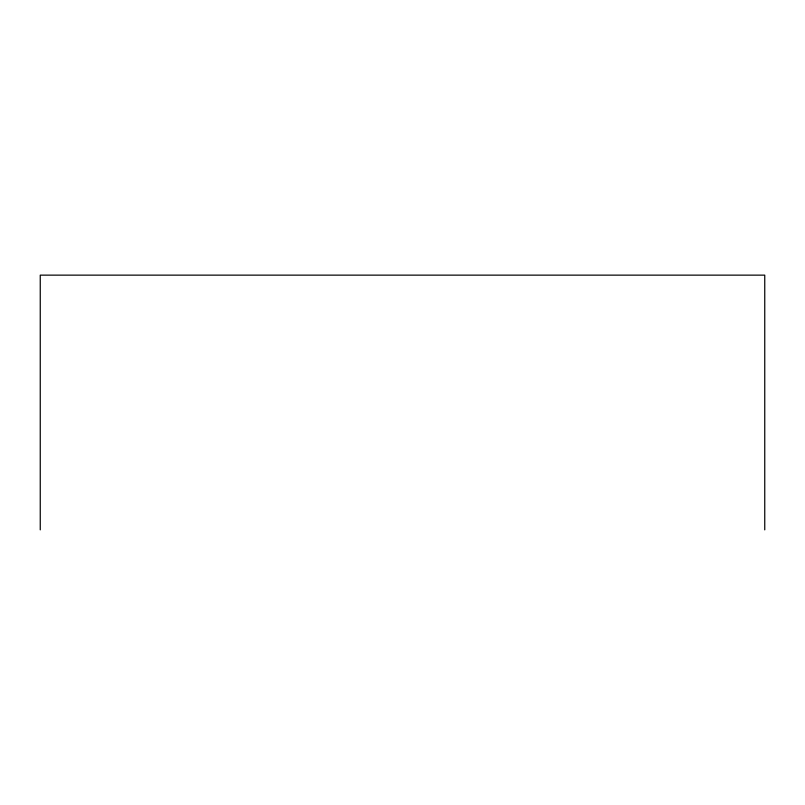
<?xml version="1.0" encoding="UTF-8"?>
<svg xmlns="http://www.w3.org/2000/svg" width="805" height="805" viewBox="0 0 805 805"><rect width="100%" height="100%" fill="white"/><g stroke="black" fill="none" stroke-linecap="round" stroke-linejoin="round"><path stroke-width="1.21" d="M764.75 529.861L764.75 275.139L40.25 275.139L40.25 529.861"/></g></svg>
